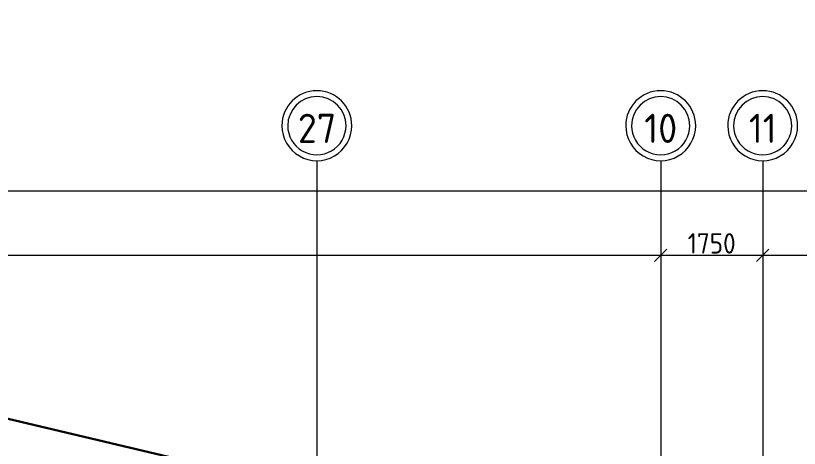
# Model space of a CAD drawing. Header units: millimetres. Extents: x -695119 to 412940, y -249585 to 622758.
# Drawn here: x -122834 to -109387, y 567199 to 574621 of the extents above; entities that cross this region are included whole.
import ezdxf

# ---------------------------------------------------------------- set-up
doc = ezdxf.new("R2010")
doc.units = ezdxf.units.MM
doc.linetypes.add('ADSK_Линия сетки', pattern=[25, 20, -2.5, 0, -2.5])
for name, color, linetype, lineweight in [('_Схема', 5, 'Continuous', 30), ('Оси', 252, 'Continuous', 9), ('Размеры', 7, 'Continuous', 9)]:
    doc.layers.add(name, color=color, linetype=linetype, lineweight=lineweight)
doc.styles.add('GOST Common_1', font='', dxfattribs={"height": 250})
doc.styles.add('ISOCPEUR', font='isocpeur.ttf', dxfattribs={"width": 0.9, "height": 350})
doc.styles.get('GOST Common_1').set_extended_font_data('GOST type B')
doc.dimstyles.new('ADSK_Основной_3_5_мм', dxfattribs={"dimscale": 304.8, "dimtxt": 348.593412, "dimasz": 0.695866, "dimexe": 0.492126, "dimexo": 0.492126, "dimgap": 0.098425, "dimtad": 1, "dimdec": 0, "dimdsep": 46, "dimtxsty": 'ISOCPEUR', "dimblk1": 'OBLIQUE', "dimblk2": 'OBLIQUE', "dimsah": 1, "dimcen": 0.09, "dimdle": 0.492126, "dimazin": 0, "dimtfac": 1, "dimtdec": 4, "dimtix": 1, "dimtmove": 0, "dimatfit": 3, "dimfxl": 1, "dimtvp": 1, "dimtolj": 1, "dimtzin": 0, "dimlwd": 18, "dimlwe": 18, "dimarcsym": 2})

# ---------------------------------------------------------------- blocks, each defined once
blk = doc.blocks.new('Ось сетки - Круг_Ø12 мм 2-461932-План 1 этажа смеж')
at = {"layer": 'Оси', "lineweight": 20}
for radius, start, end in [(6, 360, 180), (5, 360, 180), (6, 180, 360), (5, 180, 360)]:
    blk.add_arc((0, 0), radius, start, end, dxfattribs=at)
blk = doc.blocks.new('_Oblique')
at = {"color": 0, "linetype": 'ByBlock', "lineweight": -2}
blk.add_line((-0.5, -0.5), (0.5, 0.5), dxfattribs=at)
blk = doc.blocks.new('*D525')
at = {"layer": 'Defpoints', "color": 0, "transparency": 16777216}
for p in [(-135516, 570610), (-111766, 570610), (-111766, 570510)]:
    blk.add_point(p, dxfattribs=at)
at = {"layer": 'Размеры', "color": 0, "lineweight": 18, "transparency": 16777216}
for p, q in [((-135666, 570510), (-111616, 570510)), ((-135516, 570460), (-135516, 570360)), ((-111766, 570460), (-111766, 570360))]:
    blk.add_line(p, q, dxfattribs=at)
at = {"layer": 'Размеры', "color": 0, "lineweight": 18, "transparency": 16777216, "xscale": 212.1, "yscale": 212.1, "zscale": 212.1, "rotation": 180}
blk.add_blockref('_Oblique', (-135516, 570510), dxfattribs=at)
at = {"layer": 'Размеры', "color": 0, "lineweight": 18, "transparency": 16777216, "xscale": 212.1, "yscale": 212.1, "zscale": 212.1}
blk.add_blockref('_Oblique', (-111766, 570510), dxfattribs=at)
at = {"layer": 'Размеры', "color": 0, "lineweight": 20, "transparency": 16777216, "insert": (-123641, 570715), "char_height": 350, "width": 1324.48, "attachment_point": 5, "style": 'ISOCPEUR'}
blk.add_mtext('\\A1;23750', dxfattribs=at)
blk = doc.blocks.new('*D526')
at = {"layer": 'Defpoints', "color": 0, "transparency": 16777216}
for p in [(-111766, 570610), (-110016, 570610), (-110016, 570510)]:
    blk.add_point(p, dxfattribs=at)
at = {"layer": 'Размеры', "color": 0, "lineweight": 18, "transparency": 16777216}
for p, q in [((-111916, 570510), (-109866, 570510)), ((-111766, 570460), (-111766, 570360)), ((-110016, 570460), (-110016, 570360))]:
    blk.add_line(p, q, dxfattribs=at)
at = {"layer": 'Размеры', "color": 0, "lineweight": 18, "transparency": 16777216, "xscale": 212.1, "yscale": 212.1, "zscale": 212.1, "rotation": 180}
blk.add_blockref('_Oblique', (-111766, 570510), dxfattribs=at)
at = {"layer": 'Размеры', "color": 0, "lineweight": 18, "transparency": 16777216, "xscale": 212.1, "yscale": 212.1, "zscale": 212.1}
blk.add_blockref('_Oblique', (-110016, 570510), dxfattribs=at)
at = {"layer": 'Размеры', "color": 0, "lineweight": 20, "transparency": 16777216, "insert": (-110891, 570715), "char_height": 350, "width": 980.83, "attachment_point": 5, "style": 'ISOCPEUR'}
blk.add_mtext('\\A1;1750', dxfattribs=at)
blk = doc.blocks.new('*D527')
at = {"layer": 'Defpoints', "color": 0, "transparency": 16777216}
for p in [(-110016, 570610), (-107466, 570610), (-107466, 570510)]:
    blk.add_point(p, dxfattribs=at)
at = {"layer": 'Размеры', "color": 0, "lineweight": 18, "transparency": 16777216}
for p, q in [((-110166, 570510), (-107316, 570510)), ((-110016, 570460), (-110016, 570360)), ((-107466, 570460), (-107466, 570360))]:
    blk.add_line(p, q, dxfattribs=at)
at = {"layer": 'Размеры', "color": 0, "lineweight": 18, "transparency": 16777216, "xscale": 212.1, "yscale": 212.1, "zscale": 212.1, "rotation": 180}
blk.add_blockref('_Oblique', (-110016, 570510), dxfattribs=at)
at = {"layer": 'Размеры', "color": 0, "lineweight": 18, "transparency": 16777216, "xscale": 212.1, "yscale": 212.1, "zscale": 212.1}
blk.add_blockref('_Oblique', (-107466, 570510), dxfattribs=at)
at = {"layer": 'Размеры', "color": 0, "lineweight": 20, "transparency": 16777216, "insert": (-108741, 570715), "char_height": 350, "width": 1059.58, "attachment_point": 5, "style": 'ISOCPEUR'}
blk.add_mtext('\\A1;2550', dxfattribs=at)
blk = doc.blocks.new('*D533')
at = {"layer": 'Defpoints', "color": 0, "transparency": 16777216}
for p in [(-135516, 571714), (-81916, 571714), (-81916, 571614)]:
    blk.add_point(p, dxfattribs=at)
at = {"layer": 'Размеры', "color": 0, "lineweight": 18, "transparency": 16777216}
for p, q in [((-135666, 571614), (-81766, 571614)), ((-135516, 571564), (-135516, 571464)), ((-81916, 571564), (-81916, 571464))]:
    blk.add_line(p, q, dxfattribs=at)
at = {"layer": 'Размеры', "color": 0, "lineweight": 18, "transparency": 16777216, "xscale": 212.1, "yscale": 212.1, "zscale": 212.1, "rotation": 180}
blk.add_blockref('_Oblique', (-135516, 571614), dxfattribs=at)
at = {"layer": 'Размеры', "color": 0, "lineweight": 18, "transparency": 16777216, "xscale": 212.1, "yscale": 212.1, "zscale": 212.1}
blk.add_blockref('_Oblique', (-81916, 571614), dxfattribs=at)
at = {"layer": 'Размеры', "color": 0, "lineweight": 20, "transparency": 16777216, "insert": (-108716, 571819), "char_height": 350, "width": 1324.48, "attachment_point": 5, "style": 'ISOCPEUR'}
blk.add_mtext('\\A1;53600', dxfattribs=at)

msp = doc.modelspace()

# ---------------------------------------------------------------- linework, layer by layer
at = {"layer": '_Схема', "color": 5}
msp.add_line((-356137.271, 622757.974), (189125.193, 494018.926), dxfattribs=at)
at = {"layer": 'Оси', "linetype": 'ADSK_Линия сетки'}
for p, q in [((-117665.535, 572133.794), (-117665.535, 550313.64)), ((-111765.535, 572133.794), (-111765.535, 505864.372)), ((-110015.535, 572133.794), (-110015.535, 505864.372))]:
    msp.add_line(p, q, dxfattribs=at)

# ---------------------------------------------------------------- block references
at = {"layer": 'Оси', "lineweight": 20, "xscale": 99.99999999999993, "yscale": 99.99999999999993, "zscale": 99.99999999999993, "rotation": 180}
for p in [(-117665.535, 572733.794), (-111765.535, 572733.794), (-110015.535, 572733.794)]:
    msp.add_blockref('Ось сетки - Круг_Ø12 мм 2-461932-План 1 этажа смеж', p, dxfattribs=at)

# ---------------------------------------------------------------- texts
at = {"layer": 'Оси', "char_height": 500, "attachment_point": 1, "style": 'GOST Common_1'}
for s, insert, width in [('27', (-117992.305, 572938.406), 779.24025), ('10', (-112047.755, 572938.406), 671.01244), ('11', (-110253.205, 572938.406), 562.78462)]:
    msp.add_mtext(s, dxfattribs=dict(at, insert=insert, width=width))

# ---------------------------------------------------------------- dimensions: what is measured, and where the dimension line sits
at = {"layer": 'Размеры', "lineweight": 20}
for base, p1, p2, override, picture, middle in [((-81915.535, 571614.488), (-135515.535, 571714.473), (-81915.535, 571714.473), {"dimpost": '<>', "dimfxl": 53600}, '*D533', (-108715.535, 571819.488)), ((-111765.535, 570510.232), (-135515.535, 570610.217), (-111765.535, 570610.217), {"dimpost": '<>', "dimfxl": 23750}, '*D525', (-123640.535, 570715.232)), ((-110015.535, 570510.232), (-111765.535, 570610.217), (-110015.535, 570610.217), {"dimpost": '<>', "dimfxl": 1750}, '*D526', (-110890.535, 570715.232)), ((-107465.535, 570510.232), (-110015.535, 570610.217), (-107465.535, 570610.217), {"dimpost": '<>', "dimfxl": 2550}, '*D527', (-108740.535, 570715.232))]:
    dim = msp.add_linear_dim(base=base, p1=p1, p2=p2, dimstyle='ADSK_Основной_3_5_мм', override=override, dxfattribs=at)
    dim.commit()
    dim.dimension.update_dxf_attribs({"geometry": picture, "text_midpoint": middle})

doc.saveas('drawing.dxf')
